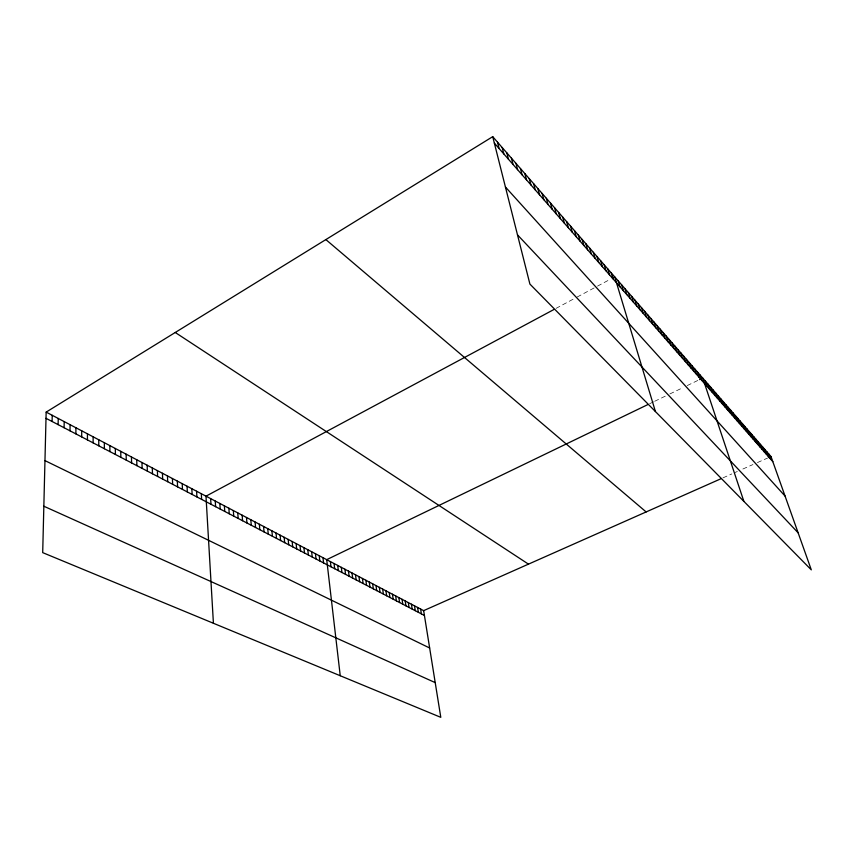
<?xml version="1.0" encoding="UTF-8"?>
<svg xmlns="http://www.w3.org/2000/svg" width="854" height="854" viewBox="0 0 854 854"><rect width="100%" height="100%" fill="white"/><g stroke="black" fill="none" stroke-linecap="round" stroke-linejoin="round"><path stroke-width="0.64" stroke-dasharray="4.27 3.2" d="M556.071 308.358L573.835 298.825M577.197 297.021L594.117 287.947M597.533 286.111L610.119 279.365M649.67 403.707L653.673 401.764M654.687 401.284L665.778 395.925M669.835 393.961L683.104 387.556M687.214 385.57L698.583 380.083M722.986 477.845L731.793 473.938M735.113 472.465L737.333 471.483M742.884 469.017L752.94 464.555M757.434 462.569L767.597 458.054"/><path stroke-width="1.28" d="M87.439 439.906L87.45 433.832M81.685 436.917L81.717 430.811M75.878 433.885L75.931 427.769M70.017 430.832L70.092 424.694M64.103 427.747L64.199 421.598M58.125 424.641L58.243 418.46M52.094 421.492L52.233 415.3M46.159 412.108L42.7 552.634L440.792 717.339L423.648 610.642L46.159 412.108L492.726 136.661L771.002 456.548L811.3 569.853L529.907 284.083L492.726 136.661M553.862 309.543L205.985 496.174L213.415 623.26M612.414 278.137L614.72 276.899L655.424 411.553M647.663 404.668L326.708 559.658L340.244 675.738M699.618 379.582L702.735 378.076L743.877 501.383M423.648 610.642L720.797 478.816M768.728 457.552L771.002 456.548M43.842 506.23L435.22 682.624M44.963 460.616L429.647 648.005M46.009 418.321L424.417 615.467M175.251 332.484L528.477 564.142M325.865 239.59L646.136 511.941M517.492 234.871L798.127 532.811M505.429 187.015L785.039 496.035M494.349 143.088L772.806 461.63M768.899 454.136L770.703 459.228M766.785 451.702L768.6 456.815M764.65 449.257L766.465 454.381M762.505 446.791L764.319 451.926M760.338 444.304L762.152 449.45M758.16 441.796L759.975 446.952M755.961 439.266L757.776 444.443M753.74 436.714L755.566 441.902M751.509 434.152L753.335 439.351M749.257 431.558L751.082 436.778M746.983 428.954L748.809 434.184M744.699 426.317L746.524 431.569M742.393 423.669L744.218 428.921M740.066 420.99L741.891 426.263M737.717 418.3L739.543 423.584M735.358 415.578L737.183 420.883M732.967 412.834L734.792 418.15M730.565 410.069L732.39 415.407M728.142 407.283L729.967 412.631M725.697 404.476L727.523 409.835M723.231 401.636L725.057 407.016M720.744 398.786L722.58 404.166M718.235 395.904L720.071 401.305M715.705 392.989L717.541 398.412M713.154 390.064L714.99 395.487M710.581 387.108L712.417 392.552M707.987 384.119L709.823 389.584M705.372 381.108L707.208 386.584M700.066 375.013L701.903 380.521M697.387 371.928L699.212 377.447M694.676 368.811L696.512 374.351M691.943 365.672L693.768 371.223M689.178 362.502L691.014 368.063M686.402 359.299L688.228 364.882M683.595 356.075L685.42 361.669M680.755 352.809L682.592 358.424M677.895 349.532L679.731 355.157M675.012 346.212L676.838 351.848M672.098 342.86L673.923 348.517M669.162 339.486L670.988 345.155M666.195 336.07L668.02 341.76M663.206 332.633L665.031 338.333M660.185 329.164L662.01 334.885M657.132 325.652L658.957 331.395M654.057 322.118L655.872 327.872M650.951 318.542L652.766 324.306M647.812 314.934L649.627 320.72M644.642 311.294L646.457 317.101M641.45 307.621L643.265 313.439M638.216 303.907L640.03 309.746M634.96 300.17L636.764 306.01M631.672 296.381L633.476 302.241M628.341 292.559L630.145 298.441M624.989 288.705L626.793 294.598M621.595 284.809L623.399 290.712M618.179 280.87L619.972 286.795M611.24 272.906L613.033 278.863M607.728 268.861L609.521 274.839M604.184 264.783L605.966 270.771M600.597 260.662L602.38 266.672M596.978 256.51L598.761 262.53M593.316 252.304L595.099 258.335M589.623 248.055L591.395 254.108M585.887 243.764L587.659 249.827M582.118 239.43L583.88 245.514M578.307 235.042L580.069 241.148M574.454 230.612L576.215 236.729M570.568 226.139L572.308 232.277M566.629 221.624L568.369 227.772M562.658 217.044L564.398 223.214M558.633 212.432L560.373 218.613M554.577 207.757L556.306 213.959M550.467 203.038L552.186 209.251M546.314 198.267L548.033 204.501M542.119 193.442L543.827 199.687M537.881 188.574L539.579 194.829M533.59 183.642L535.287 189.919M529.256 178.657L530.942 184.944M524.868 173.608L526.544 179.916M520.428 168.516L522.104 174.835M515.944 163.349L517.609 169.69M511.407 158.139L513.062 164.491M506.817 152.866L508.461 159.239M502.173 147.528L503.817 153.912M497.476 142.127L499.11 148.532M420.616 609.051L421.396 613.887M417.574 607.45L418.343 612.297M414.51 605.838L415.268 610.695M411.425 604.216L412.183 609.083M408.319 602.582L409.066 607.461M405.191 600.938L405.938 605.838M402.042 599.284L402.778 604.184M398.861 597.608L399.597 602.529M395.669 595.932L396.395 600.864M392.445 594.235L393.182 599.188M389.21 592.537L389.926 597.501M385.944 590.819L386.659 595.793M382.656 589.089L383.371 594.074M379.347 587.349L380.051 592.345M376.016 585.598L376.71 590.616M372.654 583.826L373.347 588.854M369.28 582.054L369.963 587.093M365.864 580.261L366.547 585.31M362.438 578.457L363.11 583.528M358.979 576.631L359.651 581.723M355.499 574.806L356.161 579.909M351.997 572.959L352.649 578.073M348.464 571.102L349.115 576.226M344.899 569.234L345.55 574.368M341.312 567.344L341.952 572.5M337.704 565.444L338.333 570.611M334.063 563.533L334.683 568.711M330.402 561.601L331.01 566.8M322.983 557.705L323.581 562.935M319.236 555.73L319.823 560.971M315.457 553.744L316.044 558.996M311.646 551.737L312.222 557.011M307.814 549.72L308.379 555.015M303.939 547.692L304.504 552.986M300.042 545.642L300.597 550.958M296.124 543.571L296.669 548.909M292.164 541.489L292.698 546.838M288.172 539.397L288.705 544.756M284.158 537.283L284.67 542.664M280.101 535.148L280.614 540.55M276.023 533.003L276.525 538.415M271.903 530.836L272.394 536.259M267.75 528.658L268.241 534.102M263.576 526.459L264.046 531.914M259.36 524.239L259.819 529.715M255.111 522.007L255.559 527.494M250.82 519.755L251.268 525.253M246.507 517.481L246.934 523M242.152 515.186L242.568 520.726M237.754 512.88L238.17 518.431M233.334 510.553L233.729 516.126M228.872 508.205L229.256 513.788M224.367 505.835L224.751 511.439M219.83 503.454L220.193 509.069M215.251 501.042L215.614 506.678M210.639 498.619L210.981 504.266M201.309 493.708L201.629 499.398M196.601 491.231L196.9 496.932M191.84 488.734L192.139 494.455M187.047 486.214L187.336 491.947M182.212 483.663L182.478 489.427M177.333 481.101L177.589 486.876M172.412 478.518L172.657 484.303M167.459 475.902L167.683 481.709M162.452 473.265L162.655 479.094M157.392 470.618L157.595 476.457M152.3 467.939L152.482 473.799M147.166 465.227L147.326 471.109M141.977 462.505L142.127 468.398M136.747 459.751L136.886 465.665M131.463 456.975L131.591 462.911M126.136 454.168L126.243 460.125M120.756 451.35L120.852 457.317M115.333 448.489L115.407 454.477M109.867 445.617L109.92 451.617M104.337 442.703L104.38 448.734M98.765 439.778L98.786 445.82M93.139 436.81L93.139 442.874"/></g></svg>
